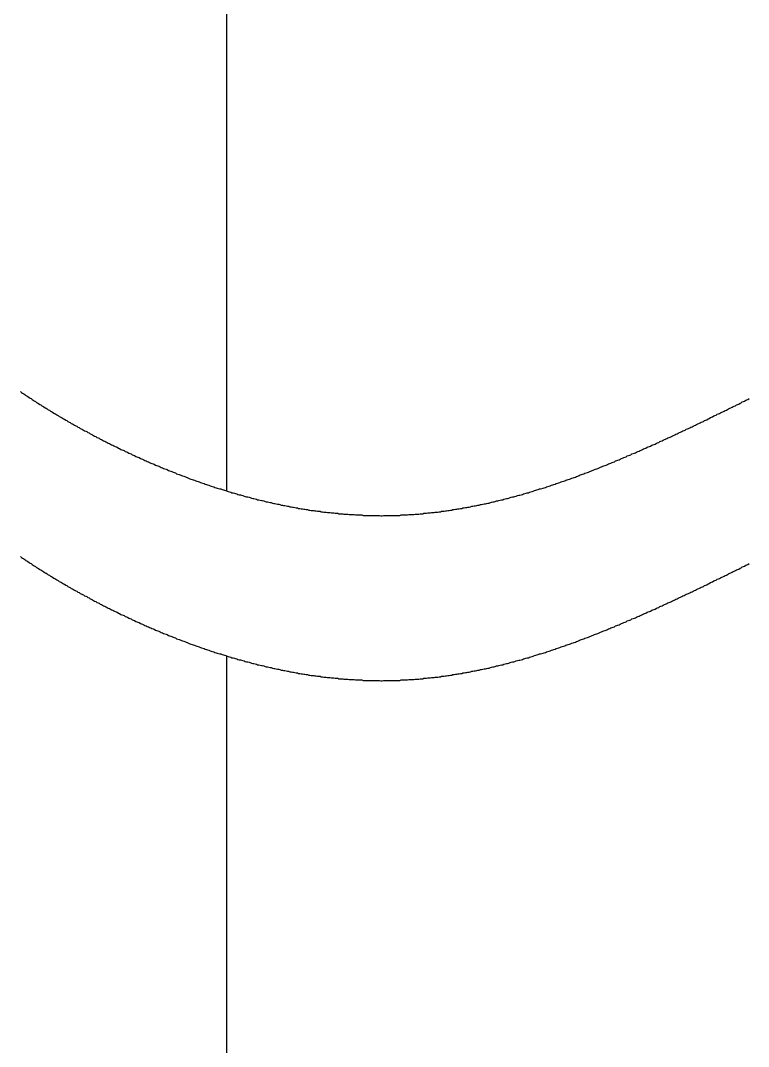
# Model space of a CAD drawing. Extents: x 41.8 to 100, y 120 to 187.8.
# Drawn here: x 94.929 to 96.693, y 161.223 to 163.711 of the extents above; entities that cross this region are included whole.
import ezdxf

# ---------------------------------------------------------------- set-up
doc = ezdxf.new("R2010")
doc.units = 0
doc.layers.get('0').update_dxf_attribs({"linetype": 'CONTINUOUS'})

msp = doc.modelspace()

# ---------------------------------------------------------------- linework, layer by layer
at = {"color": 7, "linetype": 'CONTINUOUS'}
for p, q in [((95.4291, 162.5701), (95.4291, 169.0376)), ((95.4291, 157.0376), (95.4291, 162.1701))]:
    msp.add_line(p, q, dxfattribs=at)
at = {"color": 3}
for points in [[(94.9291, 162.811, 0), (94.9317, 162.809, 0), (94.9342, 162.807, 0), (94.9368, 162.806, 0), (94.9394, 162.804, 0), (94.9419, 162.802, 0), (94.9445, 162.801, 0), (94.947, 162.799, 0), (94.9496, 162.797, 0), (94.9522, 162.795, 0), (94.9548, 162.794, 0), (94.9573, 162.792, 0), (94.9599, 162.79, 0), (94.9625, 162.789, 0), (94.9651, 162.787, 0), (94.9677, 162.785, 0), (94.9703, 162.784, 0), (94.9729, 162.782, 0), (94.9755, 162.78, 0), (94.9781, 162.779, 0), (94.9807, 162.777, 0), (94.9833, 162.776, 0), (94.9859, 162.774, 0), (94.9885, 162.772, 0), (94.9911, 162.771, 0), (94.9938, 162.769, 0), (94.9964, 162.767, 0), (94.999, 162.766, 0), (95.0016, 162.764, 0), (95.0042, 162.763, 0), (95.0069, 162.761, 0), (95.0095, 162.759, 0), (95.0121, 162.758, 0), (95.0148, 162.756, 0), (95.0174, 162.755, 0), (95.0201, 162.753, 0), (95.0227, 162.751, 0), (95.0254, 162.75, 0), (95.028, 162.748, 0), (95.0307, 162.747, 0), (95.0333, 162.745, 0), (95.036, 162.744, 0), (95.0386, 162.742, 0), (95.0413, 162.741, 0), (95.044, 162.739, 0), (95.0466, 162.737, 0), (95.0493, 162.736, 0), (95.052, 162.734, 0), (95.0547, 162.733, 0), (95.0573, 162.731, 0), (95.06, 162.73, 0), (95.0627, 162.728, 0), (95.0654, 162.727, 0), (95.0681, 162.725, 0), (95.0708, 162.724, 0), (95.0735, 162.722, 0), (95.0762, 162.721, 0), (95.0789, 162.719, 0), (95.0816, 162.718, 0), (95.0843, 162.716, 0), (95.087, 162.715, 0), (95.0897, 162.714, 0), (95.0924, 162.712, 0), (95.0951, 162.711, 0), (95.0978, 162.709, 0), (95.1005, 162.708, 0), (95.1032, 162.706, 0), (95.106, 162.705, 0), (95.1087, 162.703, 0), (95.1114, 162.702, 0), (95.1141, 162.7, 0), (95.1169, 162.699, 0), (95.1196, 162.698, 0), (95.1223, 162.696, 0), (95.1251, 162.695, 0), (95.1278, 162.693, 0), (95.1305, 162.692, 0), (95.1333, 162.691, 0), (95.136, 162.689, 0), (95.1388, 162.688, 0), (95.1415, 162.686, 0), (95.1443, 162.685, 0), (95.147, 162.684, 0), (95.1498, 162.682, 0), (95.1526, 162.681, 0), (95.1553, 162.68, 0), (95.1581, 162.678, 0), (95.1608, 162.677, 0), (95.1636, 162.676, 0), (95.1664, 162.674, 0), (95.1691, 162.673, 0), (95.1719, 162.671, 0), (95.1747, 162.67, 0), (95.1775, 162.669, 0), (95.1802, 162.668, 0), (95.183, 162.666, 0), (95.1858, 162.665, 0), (95.1886, 162.664, 0), (95.1914, 162.662, 0), (95.1942, 162.661, 0), (95.197, 162.66, 0), (95.1998, 162.658, 0), (95.2025, 162.657, 0), (95.2053, 162.656, 0), (95.2081, 162.654, 0), (95.2109, 162.653, 0), (95.2137, 162.652, 0), (95.2166, 162.651, 0), (95.2194, 162.649, 0), (95.2222, 162.648, 0), (95.225, 162.647, 0), (95.2278, 162.646, 0), (95.2306, 162.644, 0), (95.2334, 162.643, 0), (95.2362, 162.642, 0), (95.2391, 162.641, 0), (95.2419, 162.639, 0), (95.2447, 162.638, 0), (95.2475, 162.637, 0), (95.2504, 162.636, 0), (95.2532, 162.635, 0), (95.256, 162.633, 0), (95.2589, 162.632, 0), (95.2617, 162.631, 0), (95.2645, 162.63, 0), (95.2674, 162.629, 0), (95.2702, 162.627, 0), (95.2731, 162.626, 0), (95.2759, 162.625, 0), (95.2788, 162.624, 0), (95.2816, 162.623, 0), (95.2845, 162.622, 0), (95.2873, 162.62, 0), (95.2902, 162.619, 0), (95.293, 162.618, 0), (95.2959, 162.617, 0), (95.2987, 162.616, 0), (95.3016, 162.615, 0), (95.3045, 162.614, 0), (95.3073, 162.612, 0), (95.3102, 162.611, 0), (95.3131, 162.61, 0), (95.3159, 162.609, 0), (95.3188, 162.608, 0), (95.3217, 162.607, 0), (95.3246, 162.606, 0), (95.3275, 162.605, 0), (95.3303, 162.604, 0), (95.3332, 162.603, 0), (95.3361, 162.601, 0), (95.339, 162.6, 0), (95.3419, 162.599, 0), (95.3448, 162.598, 0), (95.3477, 162.597, 0), (95.3506, 162.596, 0), (95.3535, 162.595, 0), (95.3564, 162.594, 0), (95.3593, 162.593, 0), (95.3622, 162.592, 0), (95.3651, 162.591, 0), (95.368, 162.59, 0), (95.3709, 162.589, 0), (95.3738, 162.588, 0), (95.3767, 162.587, 0), (95.3796, 162.586, 0), (95.3825, 162.585, 0), (95.3855, 162.584, 0), (95.3884, 162.583, 0), (95.3913, 162.582, 0), (95.3942, 162.581, 0), (95.3972, 162.58, 0), (95.4001, 162.579, 0), (95.403, 162.578, 0), (95.4059, 162.577, 0), (95.4089, 162.576, 0), (95.4118, 162.575, 0), (95.4147, 162.575, 0), (95.4177, 162.574, 0), (95.4206, 162.573, 0), (95.4236, 162.572, 0), (95.4265, 162.571, 0), (95.4295, 162.57, 0), (95.4324, 162.569, 0), (95.4353, 162.568, 0), (95.4383, 162.567, 0), (95.4413, 162.566, 0), (95.4442, 162.566, 0), (95.4472, 162.565, 0), (95.4501, 162.564, 0), (95.4531, 162.563, 0), (95.456, 162.562, 0), (95.459, 162.561, 0), (95.462, 162.561, 0), (95.4649, 162.56, 0), (95.4679, 162.559, 0), (95.4709, 162.558, 0), (95.4738, 162.557, 0), (95.4768, 162.556, 0), (95.4798, 162.556, 0), (95.4828, 162.555, 0), (95.4857, 162.554, 0), (95.4887, 162.553, 0), (95.4917, 162.552, 0), (95.4947, 162.552, 0), (95.4977, 162.551, 0), (95.5006, 162.55, 0), (95.5036, 162.549, 0), (95.5066, 162.549, 0), (95.5096, 162.548, 0), (95.5126, 162.547, 0), (95.5156, 162.547, 0), (95.5186, 162.546, 0), (95.5216, 162.545, 0), (95.5246, 162.544, 0), (95.5276, 162.544, 0), (95.5306, 162.543, 0), (95.5336, 162.542, 0), (95.5366, 162.542, 0), (95.5396, 162.541, 0), (95.5426, 162.54, 0), (95.5456, 162.54, 0), (95.5486, 162.539, 0), (95.5516, 162.538, 0), (95.5546, 162.538, 0), (95.5576, 162.537, 0), (95.5607, 162.536, 0), (95.5637, 162.536, 0), (95.5667, 162.535, 0), (95.5697, 162.535, 0), (95.5727, 162.534, 0), (95.5758, 162.533, 0), (95.5788, 162.533, 0), (95.5818, 162.532, 0), (95.5848, 162.532, 0), (95.5879, 162.531, 0), (95.5909, 162.531, 0), (95.5939, 162.53, 0), (95.5969, 162.529, 0), (95.6, 162.529, 0), (95.603, 162.528, 0), (95.606, 162.528, 0), (95.6091, 162.527, 0), (95.6121, 162.527, 0), (95.6152, 162.526, 0), (95.6182, 162.526, 0), (95.6212, 162.525, 0), (95.6243, 162.525, 0), (95.6273, 162.524, 0), (95.6304, 162.524, 0), (95.6334, 162.523, 0), (95.6365, 162.523, 0), (95.6395, 162.523, 0), (95.6425, 162.522, 0), (95.6456, 162.522, 0), (95.6486, 162.521, 0), (95.6517, 162.521, 0), (95.6548, 162.521, 0), (95.6578, 162.52, 0), (95.6609, 162.52, 0), (95.6639, 162.519, 0), (95.667, 162.519, 0), (95.67, 162.519, 0), (95.6731, 162.518, 0), (95.6761, 162.518, 0), (95.6792, 162.518, 0), (95.6823, 162.517, 0), (95.6853, 162.517, 0), (95.6884, 162.517, 0), (95.6915, 162.516, 0), (95.6945, 162.516, 0), (95.6976, 162.516, 0), (95.7006, 162.515, 0), (95.7037, 162.515, 0), (95.7068, 162.515, 0), (95.7099, 162.515, 0), (95.7129, 162.514, 0), (95.716, 162.514, 0), (95.7191, 162.514, 0), (95.7221, 162.514, 0), (95.7252, 162.513, 0), (95.7283, 162.513, 0), (95.7313, 162.513, 0), (95.7344, 162.513, 0), (95.7375, 162.513, 0), (95.7406, 162.512, 0), (95.7436, 162.512, 0), (95.7467, 162.512, 0), (95.7498, 162.512, 0), (95.7529, 162.512, 0), (95.7559, 162.512, 0), (95.759, 162.511, 0), (95.7621, 162.511, 0), (95.7652, 162.511, 0), (95.7683, 162.511, 0), (95.7713, 162.511, 0), (95.7744, 162.511, 0), (95.7775, 162.511, 0), (95.7806, 162.511, 0), (95.7836, 162.511, 0), (95.7867, 162.511, 0), (95.7898, 162.511, 0), (95.7929, 162.511, 0), (95.796, 162.511, 0), (95.799, 162.511, 0), (95.8021, 162.51, 0), (95.8052, 162.51, 0), (95.8083, 162.511, 0), (95.8114, 162.511, 0), (95.8144, 162.511, 0), (95.8175, 162.511, 0), (95.8206, 162.511, 0), (95.8237, 162.511, 0), (95.8268, 162.511, 0), (95.8298, 162.511, 0), (95.8329, 162.511, 0), (95.836, 162.511, 0), (95.8391, 162.511, 0), (95.8421, 162.511, 0), (95.8452, 162.511, 0), (95.8483, 162.511, 0), (95.8514, 162.512, 0), (95.8545, 162.512, 0), (95.8575, 162.512, 0), (95.8606, 162.512, 0), (95.8637, 162.512, 0), (95.8668, 162.512, 0), (95.8698, 162.513, 0), (95.8729, 162.513, 0), (95.876, 162.513, 0), (95.879, 162.513, 0), (95.8821, 162.513, 0), (95.8852, 162.514, 0), (95.8883, 162.514, 0), (95.8913, 162.514, 0), (95.8944, 162.514, 0), (95.8975, 162.515, 0), (95.9005, 162.515, 0), (95.9036, 162.515, 0), (95.9067, 162.516, 0), (95.9097, 162.516, 0), (95.9128, 162.516, 0), (95.9159, 162.517, 0), (95.9189, 162.517, 0), (95.922, 162.517, 0), (95.925, 162.518, 0), (95.9281, 162.518, 0), (95.9312, 162.518, 0), (95.9342, 162.519, 0), (95.9373, 162.519, 0), (95.9403, 162.519, 0), (95.9434, 162.52, 0), (95.9464, 162.52, 0), (95.9495, 162.521, 0), (95.9525, 162.521, 0), (95.9556, 162.521, 0), (95.9586, 162.522, 0), (95.9617, 162.522, 0), (95.9647, 162.523, 0), (95.9678, 162.523, 0), (95.9708, 162.524, 0), (95.9739, 162.524, 0), (95.9769, 162.525, 0), (95.9799, 162.525, 0), (95.983, 162.526, 0), (95.986, 162.526, 0), (95.9891, 162.527, 0), (95.9921, 162.527, 0), (95.9951, 162.528, 0), (95.9982, 162.528, 0), (96.0012, 162.529, 0), (96.0042, 162.529, 0), (96.0073, 162.53, 0), (96.0103, 162.53, 0), (96.0133, 162.531, 0), (96.0163, 162.531, 0), (96.0194, 162.532, 0), (96.0224, 162.533, 0), (96.0254, 162.533, 0), (96.0284, 162.534, 0), (96.0315, 162.534, 0), (96.0345, 162.535, 0), (96.0375, 162.536, 0), (96.0405, 162.536, 0), (96.0435, 162.537, 0), (96.0465, 162.537, 0), (96.0495, 162.538, 0), (96.0525, 162.539, 0), (96.0556, 162.539, 0), (96.0586, 162.54, 0), (96.0616, 162.541, 0), (96.0646, 162.541, 0), (96.0676, 162.542, 0), (96.0706, 162.543, 0), (96.0736, 162.544, 0), (96.0766, 162.544, 0), (96.0796, 162.545, 0), (96.0826, 162.546, 0), (96.0855, 162.546, 0), (96.0885, 162.547, 0), (96.0915, 162.548, 0), (96.0945, 162.549, 0), (96.0975, 162.549, 0), (96.1005, 162.55, 0), (96.1035, 162.551, 0), (96.1065, 162.552, 0), (96.1094, 162.552, 0), (96.1124, 162.553, 0), (96.1154, 162.554, 0), (96.1184, 162.555, 0), (96.1213, 162.556, 0), (96.1243, 162.556, 0), (96.1273, 162.557, 0), (96.1303, 162.558, 0), (96.1332, 162.559, 0), (96.1362, 162.56, 0), (96.1392, 162.56, 0), (96.1421, 162.561, 0), (96.1451, 162.562, 0), (96.148, 162.563, 0), (96.151, 162.564, 0), (96.154, 162.565, 0), (96.1569, 162.566, 0), (96.1599, 162.566, 0), (96.1628, 162.567, 0), (96.1658, 162.568, 0), (96.1687, 162.569, 0), (96.1717, 162.57, 0), (96.1746, 162.571, 0), (96.1775, 162.572, 0), (96.1805, 162.573, 0), (96.1834, 162.574, 0), (96.1864, 162.575, 0), (96.1893, 162.575, 0), (96.1922, 162.576, 0), (96.1952, 162.577, 0), (96.1981, 162.578, 0), (96.201, 162.579, 0), (96.204, 162.58, 0), (96.2069, 162.581, 0), (96.2098, 162.582, 0), (96.2127, 162.583, 0), (96.2157, 162.584, 0), (96.2186, 162.585, 0), (96.2215, 162.586, 0), (96.2244, 162.587, 0), (96.2273, 162.588, 0), (96.2302, 162.589, 0), (96.2332, 162.59, 0), (96.2361, 162.591, 0), (96.239, 162.592, 0), (96.2419, 162.593, 0), (96.2448, 162.594, 0), (96.2477, 162.595, 0), (96.2506, 162.596, 0), (96.2535, 162.597, 0), (96.2564, 162.598, 0), (96.2593, 162.599, 0), (96.2622, 162.6, 0), (96.2651, 162.601, 0), (96.268, 162.602, 0), (96.2709, 162.603, 0), (96.2738, 162.604, 0), (96.2767, 162.605, 0), (96.2795, 162.606, 0), (96.2824, 162.608, 0), (96.2853, 162.609, 0), (96.2882, 162.61, 0), (96.2911, 162.611, 0), (96.294, 162.612, 0), (96.2968, 162.613, 0), (96.2997, 162.614, 0), (96.3026, 162.615, 0), (96.3055, 162.616, 0), (96.3083, 162.617, 0), (96.3112, 162.618, 0), (96.3141, 162.62, 0), (96.3169, 162.621, 0), (96.3198, 162.622, 0), (96.3227, 162.623, 0), (96.3255, 162.624, 0), (96.3284, 162.625, 0), (96.3313, 162.626, 0), (96.3341, 162.628, 0), (96.337, 162.629, 0), (96.3398, 162.63, 0), (96.3427, 162.631, 0), (96.3455, 162.632, 0), (96.3484, 162.633, 0), (96.3512, 162.634, 0), (96.3541, 162.636, 0), (96.3569, 162.637, 0), (96.3598, 162.638, 0), (96.3626, 162.639, 0), (96.3655, 162.64, 0), (96.3683, 162.641, 0), (96.3712, 162.643, 0), (96.374, 162.644, 0), (96.3769, 162.645, 0), (96.3797, 162.646, 0), (96.3825, 162.647, 0), (96.3854, 162.649, 0), (96.3882, 162.65, 0), (96.391, 162.651, 0), (96.3939, 162.652, 0), (96.3967, 162.653, 0), (96.3995, 162.655, 0), (96.4023, 162.656, 0), (96.4052, 162.657, 0), (96.408, 162.658, 0), (96.4108, 162.66, 0), (96.4137, 162.661, 0), (96.4165, 162.662, 0), (96.4193, 162.663, 0), (96.4221, 162.664, 0), (96.4249, 162.666, 0), (96.4278, 162.667, 0), (96.4306, 162.668, 0), (96.4334, 162.669, 0), (96.4362, 162.671, 0), (96.439, 162.672, 0), (96.4418, 162.673, 0), (96.4446, 162.674, 0), (96.4475, 162.676, 0), (96.4503, 162.677, 0), (96.4531, 162.678, 0), (96.4559, 162.679, 0), (96.4587, 162.681, 0), (96.4615, 162.682, 0), (96.4643, 162.683, 0), (96.4671, 162.684, 0), (96.4699, 162.686, 0), (96.4727, 162.687, 0), (96.4755, 162.688, 0), (96.4783, 162.69, 0), (96.4811, 162.691, 0), (96.4839, 162.692, 0), (96.4867, 162.693, 0), (96.4895, 162.695, 0), (96.4923, 162.696, 0), (96.4951, 162.697, 0), (96.4979, 162.699, 0), (96.5007, 162.7, 0), (96.5035, 162.701, 0), (96.5063, 162.702, 0), (96.5091, 162.704, 0), (96.5118, 162.705, 0), (96.5146, 162.706, 0), (96.5174, 162.708, 0), (96.5202, 162.709, 0), (96.523, 162.71, 0), (96.5258, 162.712, 0), (96.5286, 162.713, 0), (96.5314, 162.714, 0), (96.5341, 162.716, 0), (96.5369, 162.717, 0), (96.5397, 162.718, 0), (96.5425, 162.72, 0), (96.5453, 162.721, 0), (96.548, 162.722, 0), (96.5508, 162.723, 0), (96.5536, 162.725, 0), (96.5564, 162.726, 0), (96.5592, 162.727, 0), (96.5619, 162.729, 0), (96.5647, 162.73, 0), (96.5675, 162.731, 0), (96.5703, 162.733, 0), (96.573, 162.734, 0), (96.5758, 162.735, 0), (96.5786, 162.737, 0), (96.5814, 162.738, 0), (96.5841, 162.739, 0), (96.5869, 162.741, 0), (96.5897, 162.742, 0), (96.5924, 162.743, 0), (96.5952, 162.745, 0), (96.598, 162.746, 0), (96.6007, 162.748, 0), (96.6035, 162.749, 0), (96.6063, 162.75, 0), (96.6091, 162.752, 0), (96.6118, 162.753, 0), (96.6146, 162.754, 0), (96.6174, 162.756, 0), (96.6201, 162.757, 0), (96.6229, 162.758, 0), (96.6256, 162.76, 0), (96.6284, 162.761, 0), (96.6312, 162.762, 0), (96.6339, 162.764, 0), (96.6367, 162.765, 0), (96.6395, 162.766, 0), (96.6422, 162.768, 0), (96.645, 162.769, 0), (96.6478, 162.771, 0), (96.6505, 162.772, 0), (96.6533, 162.773, 0), (96.656, 162.775, 0), (96.6588, 162.776, 0), (96.6616, 162.777, 0), (96.6643, 162.779, 0), (96.6671, 162.78, 0), (96.6698, 162.781, 0), (96.6726, 162.783, 0), (96.6754, 162.784, 0), (96.6781, 162.786, 0), (96.6809, 162.787, 0), (96.6836, 162.788, 0), (96.6864, 162.79, 0), (96.6891, 162.791, 0), (96.6919, 162.792, 0), (96.6947, 162.794, 0)], [(94.9291, 162.411, 0), (94.9317, 162.409, 0), (94.9342, 162.407, 0), (94.9368, 162.406, 0), (94.9394, 162.404, 0), (94.9419, 162.402, 0), (94.9445, 162.401, 0), (94.947, 162.399, 0), (94.9496, 162.397, 0), (94.9522, 162.395, 0), (94.9548, 162.394, 0), (94.9573, 162.392, 0), (94.9599, 162.39, 0), (94.9625, 162.389, 0), (94.9651, 162.387, 0), (94.9677, 162.385, 0), (94.9703, 162.384, 0), (94.9729, 162.382, 0), (94.9755, 162.38, 0), (94.9781, 162.379, 0), (94.9807, 162.377, 0), (94.9833, 162.376, 0), (94.9859, 162.374, 0), (94.9885, 162.372, 0), (94.9911, 162.371, 0), (94.9938, 162.369, 0), (94.9964, 162.367, 0), (94.999, 162.366, 0), (95.0016, 162.364, 0), (95.0042, 162.363, 0), (95.0069, 162.361, 0), (95.0095, 162.359, 0), (95.0121, 162.358, 0), (95.0148, 162.356, 0), (95.0174, 162.355, 0), (95.0201, 162.353, 0), (95.0227, 162.351, 0), (95.0254, 162.35, 0), (95.028, 162.348, 0), (95.0307, 162.347, 0), (95.0333, 162.345, 0), (95.036, 162.344, 0), (95.0386, 162.342, 0), (95.0413, 162.341, 0), (95.044, 162.339, 0), (95.0466, 162.337, 0), (95.0493, 162.336, 0), (95.052, 162.334, 0), (95.0547, 162.333, 0), (95.0573, 162.331, 0), (95.06, 162.33, 0), (95.0627, 162.328, 0), (95.0654, 162.327, 0), (95.0681, 162.325, 0), (95.0708, 162.324, 0), (95.0735, 162.322, 0), (95.0762, 162.321, 0), (95.0789, 162.319, 0), (95.0816, 162.318, 0), (95.0843, 162.316, 0), (95.087, 162.315, 0), (95.0897, 162.314, 0), (95.0924, 162.312, 0), (95.0951, 162.311, 0), (95.0978, 162.309, 0), (95.1005, 162.308, 0), (95.1032, 162.306, 0), (95.106, 162.305, 0), (95.1087, 162.303, 0), (95.1114, 162.302, 0), (95.1141, 162.3, 0), (95.1169, 162.299, 0), (95.1196, 162.298, 0), (95.1223, 162.296, 0), (95.1251, 162.295, 0), (95.1278, 162.293, 0), (95.1305, 162.292, 0), (95.1333, 162.291, 0), (95.136, 162.289, 0), (95.1388, 162.288, 0), (95.1415, 162.286, 0), (95.1443, 162.285, 0), (95.147, 162.284, 0), (95.1498, 162.282, 0), (95.1526, 162.281, 0), (95.1553, 162.28, 0), (95.1581, 162.278, 0), (95.1608, 162.277, 0), (95.1636, 162.276, 0), (95.1664, 162.274, 0), (95.1691, 162.273, 0), (95.1719, 162.271, 0), (95.1747, 162.27, 0), (95.1775, 162.269, 0), (95.1802, 162.268, 0), (95.183, 162.266, 0), (95.1858, 162.265, 0), (95.1886, 162.264, 0), (95.1914, 162.262, 0), (95.1942, 162.261, 0), (95.197, 162.26, 0), (95.1998, 162.258, 0), (95.2025, 162.257, 0), (95.2053, 162.256, 0), (95.2081, 162.254, 0), (95.2109, 162.253, 0), (95.2137, 162.252, 0), (95.2166, 162.251, 0), (95.2194, 162.249, 0), (95.2222, 162.248, 0), (95.225, 162.247, 0), (95.2278, 162.246, 0), (95.2306, 162.244, 0), (95.2334, 162.243, 0), (95.2362, 162.242, 0), (95.2391, 162.241, 0), (95.2419, 162.239, 0), (95.2447, 162.238, 0), (95.2475, 162.237, 0), (95.2504, 162.236, 0), (95.2532, 162.235, 0), (95.256, 162.233, 0), (95.2589, 162.232, 0), (95.2617, 162.231, 0), (95.2645, 162.23, 0), (95.2674, 162.229, 0), (95.2702, 162.227, 0), (95.2731, 162.226, 0), (95.2759, 162.225, 0), (95.2788, 162.224, 0), (95.2816, 162.223, 0), (95.2845, 162.222, 0), (95.2873, 162.22, 0), (95.2902, 162.219, 0), (95.293, 162.218, 0), (95.2959, 162.217, 0), (95.2987, 162.216, 0), (95.3016, 162.215, 0), (95.3045, 162.214, 0), (95.3073, 162.212, 0), (95.3102, 162.211, 0), (95.3131, 162.21, 0), (95.3159, 162.209, 0), (95.3188, 162.208, 0), (95.3217, 162.207, 0), (95.3246, 162.206, 0), (95.3275, 162.205, 0), (95.3303, 162.204, 0), (95.3332, 162.203, 0), (95.3361, 162.201, 0), (95.339, 162.2, 0), (95.3419, 162.199, 0), (95.3448, 162.198, 0), (95.3477, 162.197, 0), (95.3506, 162.196, 0), (95.3535, 162.195, 0), (95.3564, 162.194, 0), (95.3593, 162.193, 0), (95.3622, 162.192, 0), (95.3651, 162.191, 0), (95.368, 162.19, 0), (95.3709, 162.189, 0), (95.3738, 162.188, 0), (95.3767, 162.187, 0), (95.3796, 162.186, 0), (95.3825, 162.185, 0), (95.3855, 162.184, 0), (95.3884, 162.183, 0), (95.3913, 162.182, 0), (95.3942, 162.181, 0), (95.3972, 162.18, 0), (95.4001, 162.179, 0), (95.403, 162.178, 0), (95.4059, 162.177, 0), (95.4089, 162.176, 0), (95.4118, 162.175, 0), (95.4147, 162.175, 0), (95.4177, 162.174, 0), (95.4206, 162.173, 0), (95.4236, 162.172, 0), (95.4265, 162.171, 0), (95.4295, 162.17, 0), (95.4324, 162.169, 0), (95.4353, 162.168, 0), (95.4383, 162.167, 0), (95.4413, 162.166, 0), (95.4442, 162.166, 0), (95.4472, 162.165, 0), (95.4501, 162.164, 0), (95.4531, 162.163, 0), (95.456, 162.162, 0), (95.459, 162.161, 0), (95.462, 162.161, 0), (95.4649, 162.16, 0), (95.4679, 162.159, 0), (95.4709, 162.158, 0), (95.4738, 162.157, 0), (95.4768, 162.156, 0), (95.4798, 162.156, 0), (95.4828, 162.155, 0), (95.4857, 162.154, 0), (95.4887, 162.153, 0), (95.4917, 162.152, 0), (95.4947, 162.152, 0), (95.4977, 162.151, 0), (95.5006, 162.15, 0), (95.5036, 162.149, 0), (95.5066, 162.149, 0), (95.5096, 162.148, 0), (95.5126, 162.147, 0), (95.5156, 162.147, 0), (95.5186, 162.146, 0), (95.5216, 162.145, 0), (95.5246, 162.144, 0), (95.5276, 162.144, 0), (95.5306, 162.143, 0), (95.5336, 162.142, 0), (95.5366, 162.142, 0), (95.5396, 162.141, 0), (95.5426, 162.14, 0), (95.5456, 162.14, 0), (95.5486, 162.139, 0), (95.5516, 162.138, 0), (95.5546, 162.138, 0), (95.5576, 162.137, 0), (95.5607, 162.136, 0), (95.5637, 162.136, 0), (95.5667, 162.135, 0), (95.5697, 162.135, 0), (95.5727, 162.134, 0), (95.5758, 162.133, 0), (95.5788, 162.133, 0), (95.5818, 162.132, 0), (95.5848, 162.132, 0), (95.5879, 162.131, 0), (95.5909, 162.131, 0), (95.5939, 162.13, 0), (95.5969, 162.129, 0), (95.6, 162.129, 0), (95.603, 162.128, 0), (95.606, 162.128, 0), (95.6091, 162.127, 0), (95.6121, 162.127, 0), (95.6152, 162.126, 0), (95.6182, 162.126, 0), (95.6212, 162.125, 0), (95.6243, 162.125, 0), (95.6273, 162.124, 0), (95.6304, 162.124, 0), (95.6334, 162.123, 0), (95.6365, 162.123, 0), (95.6395, 162.123, 0), (95.6425, 162.122, 0), (95.6456, 162.122, 0), (95.6486, 162.121, 0), (95.6517, 162.121, 0), (95.6548, 162.121, 0), (95.6578, 162.12, 0), (95.6609, 162.12, 0), (95.6639, 162.119, 0), (95.667, 162.119, 0), (95.67, 162.119, 0), (95.6731, 162.118, 0), (95.6761, 162.118, 0), (95.6792, 162.118, 0), (95.6823, 162.117, 0), (95.6853, 162.117, 0), (95.6884, 162.117, 0), (95.6915, 162.116, 0), (95.6945, 162.116, 0), (95.6976, 162.116, 0), (95.7006, 162.115, 0), (95.7037, 162.115, 0), (95.7068, 162.115, 0), (95.7099, 162.115, 0), (95.7129, 162.114, 0), (95.716, 162.114, 0), (95.7191, 162.114, 0), (95.7221, 162.114, 0), (95.7252, 162.113, 0), (95.7283, 162.113, 0), (95.7313, 162.113, 0), (95.7344, 162.113, 0), (95.7375, 162.113, 0), (95.7406, 162.112, 0), (95.7436, 162.112, 0), (95.7467, 162.112, 0), (95.7498, 162.112, 0), (95.7529, 162.112, 0), (95.7559, 162.112, 0), (95.759, 162.111, 0), (95.7621, 162.111, 0), (95.7652, 162.111, 0), (95.7683, 162.111, 0), (95.7713, 162.111, 0), (95.7744, 162.111, 0), (95.7775, 162.111, 0), (95.7806, 162.111, 0), (95.7836, 162.111, 0), (95.7867, 162.111, 0), (95.7898, 162.111, 0), (95.7929, 162.111, 0), (95.796, 162.111, 0), (95.799, 162.111, 0), (95.8021, 162.11, 0), (95.8052, 162.11, 0), (95.8083, 162.111, 0), (95.8114, 162.111, 0), (95.8144, 162.111, 0), (95.8175, 162.111, 0), (95.8206, 162.111, 0), (95.8237, 162.111, 0), (95.8268, 162.111, 0), (95.8298, 162.111, 0), (95.8329, 162.111, 0), (95.836, 162.111, 0), (95.8391, 162.111, 0), (95.8421, 162.111, 0), (95.8452, 162.111, 0), (95.8483, 162.111, 0), (95.8514, 162.112, 0), (95.8545, 162.112, 0), (95.8575, 162.112, 0), (95.8606, 162.112, 0), (95.8637, 162.112, 0), (95.8668, 162.112, 0), (95.8698, 162.113, 0), (95.8729, 162.113, 0), (95.876, 162.113, 0), (95.879, 162.113, 0), (95.8821, 162.113, 0), (95.8852, 162.114, 0), (95.8883, 162.114, 0), (95.8913, 162.114, 0), (95.8944, 162.114, 0), (95.8975, 162.115, 0), (95.9005, 162.115, 0), (95.9036, 162.115, 0), (95.9067, 162.116, 0), (95.9097, 162.116, 0), (95.9128, 162.116, 0), (95.9159, 162.117, 0), (95.9189, 162.117, 0), (95.922, 162.117, 0), (95.925, 162.118, 0), (95.9281, 162.118, 0), (95.9312, 162.118, 0), (95.9342, 162.119, 0), (95.9373, 162.119, 0), (95.9403, 162.119, 0), (95.9434, 162.12, 0), (95.9464, 162.12, 0), (95.9495, 162.121, 0), (95.9525, 162.121, 0), (95.9556, 162.121, 0), (95.9586, 162.122, 0), (95.9617, 162.122, 0), (95.9647, 162.123, 0), (95.9678, 162.123, 0), (95.9708, 162.124, 0), (95.9739, 162.124, 0), (95.9769, 162.125, 0), (95.9799, 162.125, 0), (95.983, 162.126, 0), (95.986, 162.126, 0), (95.9891, 162.127, 0), (95.9921, 162.127, 0), (95.9951, 162.128, 0), (95.9982, 162.128, 0), (96.0012, 162.129, 0), (96.0042, 162.129, 0), (96.0073, 162.13, 0), (96.0103, 162.13, 0), (96.0133, 162.131, 0), (96.0163, 162.131, 0), (96.0194, 162.132, 0), (96.0224, 162.133, 0), (96.0254, 162.133, 0), (96.0284, 162.134, 0), (96.0315, 162.134, 0), (96.0345, 162.135, 0), (96.0375, 162.136, 0), (96.0405, 162.136, 0), (96.0435, 162.137, 0), (96.0465, 162.137, 0), (96.0495, 162.138, 0), (96.0525, 162.139, 0), (96.0556, 162.139, 0), (96.0586, 162.14, 0), (96.0616, 162.141, 0), (96.0646, 162.141, 0), (96.0676, 162.142, 0), (96.0706, 162.143, 0), (96.0736, 162.144, 0), (96.0766, 162.144, 0), (96.0796, 162.145, 0), (96.0826, 162.146, 0), (96.0855, 162.146, 0), (96.0885, 162.147, 0), (96.0915, 162.148, 0), (96.0945, 162.149, 0), (96.0975, 162.149, 0), (96.1005, 162.15, 0), (96.1035, 162.151, 0), (96.1065, 162.152, 0), (96.1094, 162.152, 0), (96.1124, 162.153, 0), (96.1154, 162.154, 0), (96.1184, 162.155, 0), (96.1213, 162.156, 0), (96.1243, 162.156, 0), (96.1273, 162.157, 0), (96.1303, 162.158, 0), (96.1332, 162.159, 0), (96.1362, 162.16, 0), (96.1392, 162.16, 0), (96.1421, 162.161, 0), (96.1451, 162.162, 0), (96.148, 162.163, 0), (96.151, 162.164, 0), (96.1539, 162.165, 0), (96.1569, 162.166, 0), (96.1599, 162.166, 0), (96.1628, 162.167, 0), (96.1658, 162.168, 0), (96.1687, 162.169, 0), (96.1717, 162.17, 0), (96.1746, 162.171, 0), (96.1775, 162.172, 0), (96.1805, 162.173, 0), (96.1834, 162.174, 0), (96.1864, 162.175, 0), (96.1893, 162.175, 0), (96.1922, 162.176, 0), (96.1952, 162.177, 0), (96.1981, 162.178, 0), (96.201, 162.179, 0), (96.204, 162.18, 0), (96.2069, 162.181, 0), (96.2098, 162.182, 0), (96.2127, 162.183, 0), (96.2157, 162.184, 0), (96.2186, 162.185, 0), (96.2215, 162.186, 0), (96.2244, 162.187, 0), (96.2273, 162.188, 0), (96.2302, 162.189, 0), (96.2332, 162.19, 0), (96.2361, 162.191, 0), (96.239, 162.192, 0), (96.2419, 162.193, 0), (96.2448, 162.194, 0), (96.2477, 162.195, 0), (96.2506, 162.196, 0), (96.2535, 162.197, 0), (96.2564, 162.198, 0), (96.2593, 162.199, 0), (96.2622, 162.2, 0), (96.2651, 162.201, 0), (96.268, 162.202, 0), (96.2709, 162.203, 0), (96.2738, 162.204, 0), (96.2767, 162.205, 0), (96.2795, 162.206, 0), (96.2824, 162.208, 0), (96.2853, 162.209, 0), (96.2882, 162.21, 0), (96.2911, 162.211, 0), (96.294, 162.212, 0), (96.2968, 162.213, 0), (96.2997, 162.214, 0), (96.3026, 162.215, 0), (96.3055, 162.216, 0), (96.3083, 162.217, 0), (96.3112, 162.218, 0), (96.3141, 162.22, 0), (96.3169, 162.221, 0), (96.3198, 162.222, 0), (96.3227, 162.223, 0), (96.3255, 162.224, 0), (96.3284, 162.225, 0), (96.3313, 162.226, 0), (96.3341, 162.228, 0), (96.337, 162.229, 0), (96.3398, 162.23, 0), (96.3427, 162.231, 0), (96.3455, 162.232, 0), (96.3484, 162.233, 0), (96.3512, 162.234, 0), (96.3541, 162.236, 0), (96.3569, 162.237, 0), (96.3598, 162.238, 0), (96.3626, 162.239, 0), (96.3655, 162.24, 0), (96.3683, 162.241, 0), (96.3712, 162.243, 0), (96.374, 162.244, 0), (96.3768, 162.245, 0), (96.3797, 162.246, 0), (96.3825, 162.247, 0), (96.3854, 162.249, 0), (96.3882, 162.25, 0), (96.391, 162.251, 0), (96.3939, 162.252, 0), (96.3967, 162.253, 0), (96.3995, 162.255, 0), (96.4023, 162.256, 0), (96.4052, 162.257, 0), (96.408, 162.258, 0), (96.4108, 162.26, 0), (96.4137, 162.261, 0), (96.4165, 162.262, 0), (96.4193, 162.263, 0), (96.4221, 162.264, 0), (96.4249, 162.266, 0), (96.4278, 162.267, 0), (96.4306, 162.268, 0), (96.4334, 162.269, 0), (96.4362, 162.271, 0), (96.439, 162.272, 0), (96.4418, 162.273, 0), (96.4446, 162.274, 0), (96.4475, 162.276, 0), (96.4503, 162.277, 0), (96.4531, 162.278, 0), (96.4559, 162.279, 0), (96.4587, 162.281, 0), (96.4615, 162.282, 0), (96.4643, 162.283, 0), (96.4671, 162.284, 0), (96.4699, 162.286, 0), (96.4727, 162.287, 0), (96.4755, 162.288, 0), (96.4783, 162.29, 0), (96.4811, 162.291, 0), (96.4839, 162.292, 0), (96.4867, 162.293, 0), (96.4895, 162.295, 0), (96.4923, 162.296, 0), (96.4951, 162.297, 0), (96.4979, 162.299, 0), (96.5007, 162.3, 0), (96.5035, 162.301, 0), (96.5063, 162.302, 0), (96.5091, 162.304, 0), (96.5118, 162.305, 0), (96.5146, 162.306, 0), (96.5174, 162.308, 0), (96.5202, 162.309, 0), (96.523, 162.31, 0), (96.5258, 162.312, 0), (96.5286, 162.313, 0), (96.5314, 162.314, 0), (96.5341, 162.316, 0), (96.5369, 162.317, 0), (96.5397, 162.318, 0), (96.5425, 162.32, 0), (96.5453, 162.321, 0), (96.548, 162.322, 0), (96.5508, 162.323, 0), (96.5536, 162.325, 0), (96.5564, 162.326, 0), (96.5592, 162.327, 0), (96.5619, 162.329, 0), (96.5647, 162.33, 0), (96.5675, 162.331, 0), (96.5703, 162.333, 0), (96.573, 162.334, 0), (96.5758, 162.335, 0), (96.5786, 162.337, 0), (96.5814, 162.338, 0), (96.5841, 162.339, 0), (96.5869, 162.341, 0), (96.5897, 162.342, 0), (96.5924, 162.343, 0), (96.5952, 162.345, 0), (96.598, 162.346, 0), (96.6007, 162.348, 0), (96.6035, 162.349, 0), (96.6063, 162.35, 0), (96.6091, 162.352, 0), (96.6118, 162.353, 0), (96.6146, 162.354, 0), (96.6174, 162.356, 0), (96.6201, 162.357, 0), (96.6229, 162.358, 0), (96.6256, 162.36, 0), (96.6284, 162.361, 0), (96.6312, 162.362, 0), (96.6339, 162.364, 0), (96.6367, 162.365, 0), (96.6395, 162.366, 0), (96.6422, 162.368, 0), (96.645, 162.369, 0), (96.6478, 162.371, 0), (96.6505, 162.372, 0), (96.6533, 162.373, 0), (96.656, 162.375, 0), (96.6588, 162.376, 0), (96.6616, 162.377, 0), (96.6643, 162.379, 0), (96.6671, 162.38, 0), (96.6698, 162.381, 0), (96.6726, 162.383, 0), (96.6754, 162.384, 0), (96.6781, 162.386, 0), (96.6809, 162.387, 0), (96.6836, 162.388, 0), (96.6864, 162.39, 0), (96.6891, 162.391, 0), (96.6919, 162.392, 0), (96.6947, 162.394, 0)]]:
    msp.add_polyline3d(points, dxfattribs=at)

doc.saveas('drawing.dxf')
